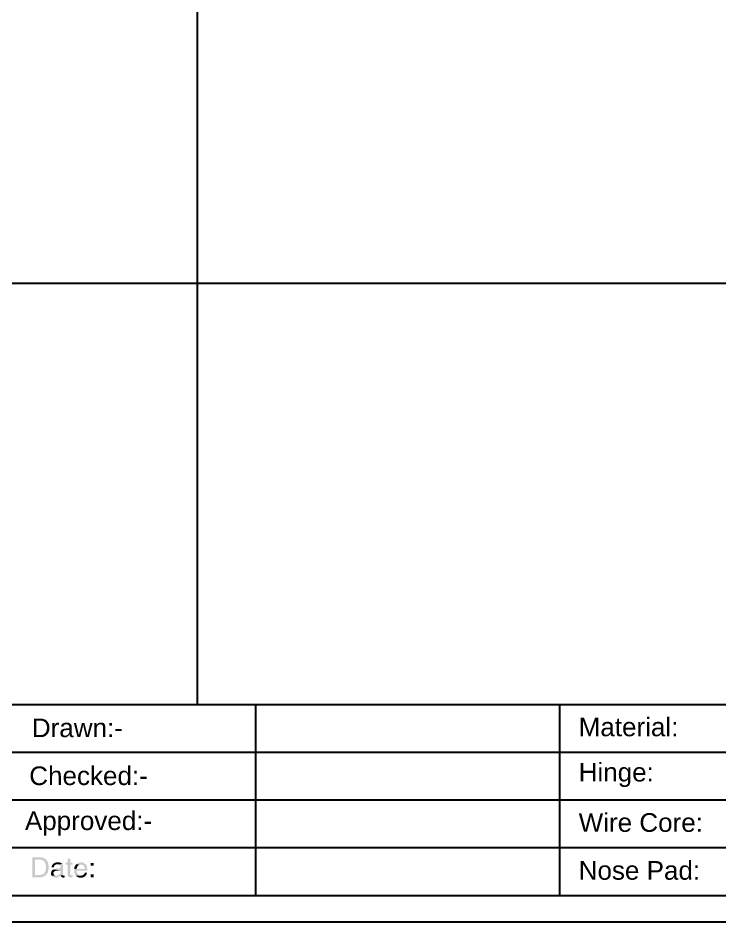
# Model space of a CAD drawing. Header units: inches. Extents: x 3613 to 8393, y -2205 to -794.
# Drawn here: x 7106.9 to 7220, y -1550.8 to -1405.3 of the extents above; entities that cross this region are included whole.
import ezdxf

# ---------------------------------------------------------------- set-up
doc = ezdxf.new("R2010")
doc.units = ezdxf.units.IN
doc.header["$MEASUREMENT"] = 0
doc.styles.get("Standard").update_dxf_attribs({"font": 'arial.ttf'})

msp = doc.modelspace()

# ---------------------------------------------------------------- hatches: boundary and pattern name
at = {"transparency": 33554559}
for points in [[(7110.511, -1540.43), (7109.202, -1540.43), (7109.202, -1543.635), (7110.691, -1543.635), (7110.781, -1543.589), (7110.872, -1543.589), (7110.962, -1543.544), (7111.007, -1543.544), (7111.097, -1543.499), (7111.188, -1543.454), (7111.233, -1543.409), (7111.323, -1543.364), (7111.368, -1543.319), (7111.413, -1543.273), (7109.653, -1543.273), (7109.653, -1540.791), (7110.465, -1540.791), (7111.413, -1540.746), (7111.323, -1540.701), (7111.278, -1540.656), (7111.188, -1540.611), (7111.142, -1540.566), (7111.052, -1540.52), (7110.962, -1540.475), (7110.781, -1540.475), (7110.736, -1540.43), (7110.646, -1540.43)], [(7111.413, -1540.746), (7110.465, -1540.791), (7110.601, -1540.791), (7110.691, -1540.836), (7110.781, -1540.836), (7110.826, -1540.881), (7110.917, -1540.881), (7111.007, -1540.927), (7111.052, -1541.017), (7111.097, -1541.062), (7111.188, -1541.107), (7111.233, -1541.197), (7111.233, -1541.243), (7111.278, -1541.333), (7111.323, -1541.378), (7111.323, -1541.468), (7111.368, -1541.558), (7111.368, -1541.649), (7111.413, -1541.739), (7111.413, -1542.326), (7111.368, -1542.416), (7111.368, -1542.506), (7111.323, -1542.596), (7111.323, -1542.687), (7111.278, -1542.732), (7111.233, -1542.822), (7111.188, -1542.867), (7111.142, -1542.958), (7111.142, -1542.958), (7111.097, -1543.048), (7111.007, -1543.093), (7110.962, -1543.138), (7110.872, -1543.183), (7110.781, -1543.183), (7110.736, -1543.228), (7110.646, -1543.228), (7110.556, -1543.273), (7109.653, -1543.273), (7111.413, -1543.273), (7111.503, -1543.183), (7111.503, -1543.183), (7111.549, -1543.093), (7111.594, -1543.048), (7111.639, -1543.003), (7111.684, -1542.912), (7111.729, -1542.822), (7111.729, -1542.777), (7111.774, -1542.687), (7111.774, -1542.596), (7111.819, -1542.506), (7111.819, -1542.416), (7111.865, -1542.326), (7111.865, -1541.784), (7111.819, -1541.694), (7111.819, -1541.513), (7111.774, -1541.423), (7111.774, -1541.378), (7111.729, -1541.288), (7111.729, -1541.197), (7111.684, -1541.152), (7111.639, -1541.062), (7111.594, -1540.972), (7111.549, -1540.927), (7111.503, -1540.881), (7111.458, -1540.791)], [(7114.076, -1541.513), (7113.264, -1541.558), (7113.444, -1541.558), (7113.489, -1541.604), (7113.58, -1541.604), (7113.625, -1541.649), (7113.715, -1541.694), (7113.76, -1541.784), (7113.76, -1541.874), (7113.805, -1541.965), (7113.805, -1541.965), (7113.76, -1542.055), (7113.76, -1542.1), (7113.715, -1542.145), (7113.625, -1542.19), (7113.58, -1542.19), (7113.489, -1542.235), (7112.993, -1542.281), (7112.857, -1542.281), (7112.767, -1542.326), (7112.677, -1542.371), (7112.632, -1542.371), (7112.542, -1542.416), (7113.805, -1542.461), (7113.805, -1542.777), (7113.76, -1542.867), (7113.76, -1543.003), (7113.715, -1543.048), (7113.625, -1543.138), (7113.58, -1543.183), (7113.534, -1543.228), (7113.489, -1543.273), (7113.399, -1543.319), (7113.309, -1543.319), (7113.219, -1543.364), (7112.316, -1543.364), (7112.361, -1543.454), (7112.451, -1543.499), (7112.496, -1543.544), (7112.542, -1543.589), (7112.632, -1543.635), (7112.677, -1543.635), (7112.767, -1543.68), (7113.264, -1543.68), (7113.309, -1543.635), (7113.399, -1543.589), (7113.489, -1543.589), (7113.534, -1543.544), (7113.625, -1543.499), (7113.715, -1543.409), (7113.715, -1543.409), (7113.805, -1543.319), (7114.211, -1543.319), (7114.166, -1543.228), (7114.166, -1541.784), (7114.121, -1541.694), (7114.121, -1541.604)], [(7113.309, -1541.243), (7112.993, -1541.243), (7112.903, -1541.288), (7112.812, -1541.333), (7112.767, -1541.333), (7112.677, -1541.378), (7112.632, -1541.423), (7112.587, -1541.468), (7112.542, -1541.513), (7112.496, -1541.558), (7112.451, -1541.649), (7112.406, -1541.739), (7112.361, -1541.829), (7112.361, -1542.01), (7112.722, -1542.01), (7112.722, -1541.874), (7112.767, -1541.784), (7112.812, -1541.739), (7112.857, -1541.649), (7112.903, -1541.649), (7112.993, -1541.604), (7113.083, -1541.558), (7113.264, -1541.558), (7114.076, -1541.513), (7114.031, -1541.468), (7113.941, -1541.423), (7113.895, -1541.378), (7113.85, -1541.333), (7113.76, -1541.288), (7113.67, -1541.288), (7113.625, -1541.243), (7113.399, -1541.243)], [(7115.34, -1540.656), (7114.934, -1540.656), (7114.934, -1541.288), (7114.618, -1541.288), (7114.618, -1541.604), (7114.934, -1541.604), (7114.934, -1543.319), (7114.979, -1543.409), (7115.024, -1543.499), (7115.024, -1543.544), (7115.069, -1543.589), (7115.114, -1543.589), (7115.204, -1543.635), (7115.295, -1543.635), (7115.385, -1543.68), (7115.43, -1543.68), (7115.475, -1543.635), (7115.701, -1543.635), (7115.701, -1543.319), (7115.475, -1543.319), (7115.385, -1543.273), (7115.34, -1543.228), (7115.34, -1541.604), (7115.701, -1541.604), (7115.701, -1541.288), (7115.34, -1541.288)], [(7117.055, -1541.243), (7116.829, -1541.243), (7116.739, -1541.288), (7116.694, -1541.288), (7116.603, -1541.333), (7116.513, -1541.378), (7116.468, -1541.423), (7116.378, -1541.468), (7116.333, -1541.513), (7116.287, -1541.558), (7117.055, -1541.604), (7117.235, -1541.604), (7117.326, -1541.649), (7117.416, -1541.694), (7117.461, -1541.739), (7117.506, -1541.784), (7117.506, -1541.784), (7117.551, -1541.874), (7117.596, -1541.919), (7117.641, -1542.01), (7117.641, -1542.1), (7117.687, -1542.19), (7117.687, -1542.281), (7116.378, -1542.281), (7115.972, -1542.326), (7115.972, -1542.777), (7116.017, -1542.867), (7116.017, -1542.958), (7116.062, -1543.048), (7116.062, -1543.093), (7116.107, -1543.183), (7116.152, -1543.273), (7116.197, -1543.319), (7116.242, -1543.364), (7117.055, -1543.364), (7116.964, -1543.364), (7116.874, -1543.319), (7116.784, -1543.319), (7116.739, -1543.273), (7116.649, -1543.228), (7116.603, -1543.183), (7116.558, -1543.138), (7116.513, -1543.093), (7116.468, -1543.048), (7116.468, -1542.958), (7116.423, -1542.912), (7116.423, -1542.822), (7116.378, -1542.687), (7116.378, -1542.596), (7118.093, -1542.596), (7118.093, -1542.281), (7118.048, -1542.19), (7118.048, -1542.01), (7118.003, -1541.919), (7117.957, -1541.829), (7117.957, -1541.784), (7117.912, -1541.694), (7117.867, -1541.649), (7117.822, -1541.558), (7117.777, -1541.513), (7117.687, -1541.468), (7117.641, -1541.423), (7117.551, -1541.378), (7117.506, -1541.333), (7117.416, -1541.288), (7117.326, -1541.243), (7117.145, -1541.243)], [(7116.287, -1541.558), (7116.242, -1541.604), (7116.197, -1541.694), (7116.152, -1541.739), (7116.107, -1541.829), (7116.062, -1541.874), (7116.062, -1541.965), (7116.017, -1542.055), (7116.017, -1542.145), (7115.972, -1542.235), (7115.972, -1542.326), (7116.378, -1542.281), (7116.378, -1542.19), (7116.423, -1542.1), (7116.423, -1542.01), (7116.468, -1541.965), (7116.513, -1541.874), (7116.558, -1541.829), (7116.603, -1541.784), (7116.649, -1541.694), (7116.739, -1541.649), (7116.784, -1541.649), (7116.874, -1541.604), (7117.055, -1541.604)], [(7119.131, -1541.784), (7119.131, -1541.333), (7118.634, -1541.333), (7118.634, -1541.784)], [(7112.542, -1542.416), (7112.496, -1542.461), (7112.406, -1542.506), (7112.406, -1542.551), (7112.361, -1542.596), (7112.316, -1542.687), (7112.271, -1542.732), (7112.271, -1542.822), (7112.226, -1542.912), (7112.226, -1543.138), (7112.271, -1543.228), (7112.271, -1543.319), (7112.316, -1543.364), (7113.038, -1543.364), (7112.903, -1543.364), (7112.812, -1543.319), (7112.767, -1543.273), (7112.722, -1543.228), (7112.677, -1543.138), (7112.632, -1543.048), (7112.632, -1542.912), (7112.677, -1542.822), (7112.722, -1542.777), (7112.767, -1542.687), (7112.812, -1542.687), (7112.903, -1542.642), (7112.993, -1542.596), (7113.173, -1542.596), (7113.534, -1542.506), (7113.715, -1542.506), (7113.805, -1542.461)], [(7118.048, -1542.912), (7117.641, -1542.912), (7117.641, -1543.048), (7117.596, -1543.093), (7117.506, -1543.183), (7117.461, -1543.228), (7117.416, -1543.273), (7117.326, -1543.319), (7117.235, -1543.319), (7117.145, -1543.364), (7116.242, -1543.364), (7116.287, -1543.454), (7116.378, -1543.499), (7116.423, -1543.544), (7116.513, -1543.589), (7116.603, -1543.635), (7116.649, -1543.635), (7116.739, -1543.68), (7117.326, -1543.68), (7117.416, -1543.635), (7117.506, -1543.589), (7117.551, -1543.589), (7117.641, -1543.544), (7117.687, -1543.499), (7117.777, -1543.454), (7117.822, -1543.364), (7117.867, -1543.319), (7117.912, -1543.228), (7117.957, -1543.183), (7118.003, -1543.093), (7118.003, -1543.003)], [(7114.211, -1543.319), (7113.805, -1543.319), (7113.805, -1543.409), (7114.302, -1543.364), (7114.302, -1543.364)], [(7114.437, -1543.364), (7114.302, -1543.364), (7113.805, -1543.409), (7113.85, -1543.499), (7113.895, -1543.544), (7113.895, -1543.544), (7113.941, -1543.589), (7114.031, -1543.635), (7114.121, -1543.68), (7114.302, -1543.68), (7114.347, -1543.635), (7114.437, -1543.635)], [(7119.131, -1543.635), (7119.131, -1543.138), (7118.634, -1543.138), (7118.634, -1543.635)]]:
    msp.add_hatch(color=256, dxfattribs=at).paths.add_polyline_path(points)

# ---------------------------------------------------------------- linework, layer by layer
for p, q in [((7135.759, -1259.827), (7135.759, -1515.788)), ((7025.147, -1447.959), (7421.585, -1447.959)), ((7012.33, -1546.568), (7421.585, -1546.568))]:
    msp.add_line(p, q)
msp.add_lwpolyline([(7425.623, -1550.827), (7425.623, -1253.827), (7005.623, -1253.827), (7005.623, -1550.827)], close=True)
for points in [[(7025.147, -1515.788), (7421.585, -1515.788)], [(7145.172, -1515.788), (7145.172, -1546.568)], [(7194.14, -1515.788), (7194.14, -1546.568)], [(7025.147, -1523.46), (7321.278, -1523.46)], [(7025.147, -1531.178), (7374.218, -1531.178)], [(7025.147, -1538.851), (7321.278, -1538.851)]]:
    msp.add_lwpolyline(points)

# ---------------------------------------------------------------- texts
at = {"width": 34.34827, "attachment_point": 5}
for s, insert, char_height in [('Drawn:-', (7116.485, -1519.589), 2.9997), ('\\pxql;Material:', (7214.405, -1519.445), 2.99966), ('\\pxql;Hinge:', (7214.405, -1527.163), 2.99966), ('Checked:-', (7118.281, -1527.307), 2.9997), ('Approved:-', (7118.281, -1534.979), 2.9997), ('\\pxql; Wire Core:', (7213.238, -1534.836), 2.99966), ('\\pxql;Nose Pad:', (7214.405, -1542.553), 2.99966)]:
    msp.add_mtext(s, dxfattribs=dict(at, insert=insert, char_height=char_height))

doc.saveas('drawing.dxf')
